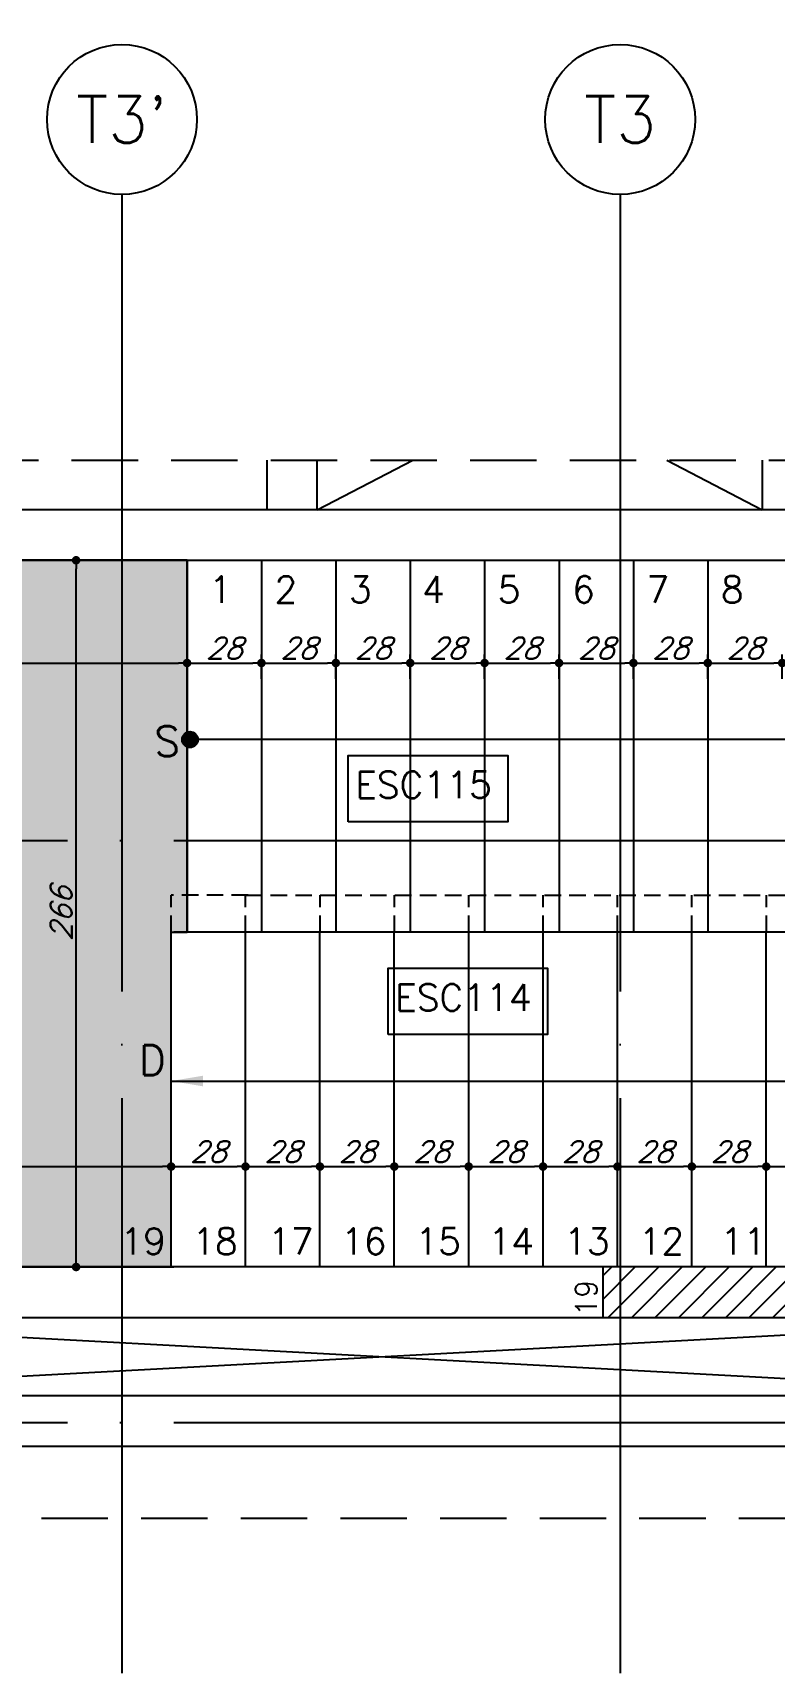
# Model space of a CAD drawing. Header units: millimetres. Extents: x -832 to 3668, y -1574 to 5296.
# Drawn here: x 1902 to 2181, y 862 to 1479 of the extents above; entities that cross this region are included whole.
import ezdxf
from ezdxf.enums import TextEntityAlignment as Align

# ---------------------------------------------------------------- set-up
doc = ezdxf.new("R2010")
doc.units = ezdxf.units.MM
doc.header["$LTSCALE"] = 50
doc.linetypes.add('DASHED', pattern=[0.75, 0.5, -0.25])
doc.linetypes.add('EIXO', pattern=[6.8, 6, -0.4, 0, -0.4])
for name, color, linetype in [('F-AUX', 2, 'Continuous'), ('F-AUX-RED', 1, 'Continuous'), ('F-COTAS', 106, 'Continuous'), ('F-EIXO', 12, 'EIXO'), ('F-ESC NUM', 2, 'Continuous'), ('F-ESC-PROJ', 1, 'Continuous'), ('F-ESCADAS', 2, 'Continuous'), ('F-LAJES', 3, 'Continuous'), ('F-PILARES-DIM', 172, 'Continuous'), ('F-PILARES-HACH', 174, 'Continuous'), ('F-PILARES-S', 170, 'Continuous'), ('F-TEXTO', 6, 'Continuous'), ('F-TEXTO ESCADA', 2, 'Continuous'), ('F-TEXTO-YELLOW', 2, 'Continuous'), ('F-VIGAS', 3, 'Continuous'), ('F-VÃO', 1, 'Continuous')]:
    doc.layers.add(name, color=color, linetype=linetype)
doc.layers.add('F-DESNIVEL-3', color=7, linetype='Continuous', true_color=0xd5c7ff)
doc.styles.add('5385-ARQ-PB-BAS-PLA-TER-TORRE-A-106-TXT$0$R60-75', font='romans.shx', dxfattribs={"height": 0.1125})
doc.styles.add('CP-TEXT-INCL', font='romans.shx', dxfattribs={"oblique": 20})
doc.styles.add('MCP', font='romans.shx')
doc.styles.add('ROMANS', font='romans.shx')
doc.dimstyles.new('CP-COTAS-50', dxfattribs={"dimscale": 0.64, "dimtxt": 12.5, "dimasz": 5, "dimexe": 5, "dimexo": 5, "dimgap": 2.5, "dimtad": 1, "dimdec": 1, "dimdsep": 46, "dimtxsty": 'CP-TEXT-INCL', "dimblk1": 'DOT', "dimblk2": 'DOT', "dimsah": 1, "dimcen": 9, "dimclrd": 256, "dimclre": 256, "dimclrt": 256, "dimadec": 0, "dimazin": 0, "dimtfac": 1, "dimtdec": 1, "dimtmove": 2, "dimatfit": 3, "dimldrblk": 'DOT', "dimfxl": 5, "dimtolj": 1, "dimarcsym": 0})
pattern_1 = [(0, (0, 0), (0, 6.985), [5.08, -1.905]), (90, (0, 0), (-6.985, 4e-16), [5.08, -1.905])]

# ---------------------------------------------------------------- blocks, each defined once
blk = doc.blocks.new('*U8')
at = {"layer": 'F-EIXO'}
blk.add_line((0, 0), (0, -556.59), dxfattribs=at)
at = {"layer": 'F-EIXO', "color": 2, "linetype": 'Continuous'}
blk.add_circle((0, 28.21), 28.21, dxfattribs=at)
at = {"layer": 'F-TEXTO', "style": 'ROMANS'}
blk.add_attdef('EIXO', text='', height=17.5, rotation=360, dxfattribs=at).set_placement((0, 28.21), align=Align.MIDDLE_CENTER)
blk = doc.blocks.new('*U7')
at = {"layer": 'F-EIXO'}
blk.add_line((0, 0), (909.22, 0), dxfattribs=at)
at = {"layer": 'F-TEXTO', "style": 'ROMANS'}
blk.add_attdef('EIXO', text='', height=17.5, dxfattribs=at).set_placement((-28.21, 0), align=Align.MIDDLE_CENTER)
blk = doc.blocks.new('_DOT')
at = {"color": 0, "linetype": 'ByBlock'}
blk.add_line((-0.5, 0), (-1, 0), dxfattribs=at)
at = {"color": 0, "linetype": 'ByBlock', "const_width": 0.5}
blk.add_lwpolyline([(-0.25, 0, 1), (0.25, 0, 1)], format="xyb", close=True, dxfattribs=at)
blk = doc.blocks.new('*D23')
at = {"layer": 'DEFPOINTS', "color": 0, "transparency": 16777216}
for p in [(1759.46, 1050.1), (1953.96, 1052.7), (1953.96, 1050.1)]:
    blk.add_point(p, dxfattribs=at)
at = {"layer": 'F-COTAS', "lineweight": -2, "transparency": 16777216}
for p, q in [((1759.46, 1053.3), (1759.46, 1055.9)), ((1953.96, 1053.3), (1953.96, 1055.9)), ((1762.66, 1052.7), (1950.76, 1052.7))]:
    blk.add_line(p, q, dxfattribs=at)
at = {"layer": 'F-COTAS', "lineweight": -2, "transparency": 16777216, "xscale": 3.2, "yscale": 3.2, "zscale": 3.2, "rotation": 180}
blk.add_blockref('_DOT', (1759.46, 1052.7), dxfattribs=at)
at = {"layer": 'F-COTAS', "lineweight": -2, "transparency": 16777216, "xscale": 3.2, "yscale": 3.2, "zscale": 3.2}
blk.add_blockref('_DOT', (1953.96, 1052.7), dxfattribs=at)
at = {"layer": 'F-COTAS', "transparency": 16777216, "insert": (1856.71, 1058.3), "char_height": 8, "attachment_point": 5, "style": 'CP-TEXT-INCL'}
blk.add_mtext('\\A1;194.5', dxfattribs=at)
blk = doc.blocks.new('*D24')
at = {"layer": 'DEFPOINTS', "color": 0, "transparency": 16777216}
for p in [(1981.96, 1052.7), (1953.96, 1044.15), (1981.96, 1044.15)]:
    blk.add_point(p, dxfattribs=at)
at = {"layer": 'F-COTAS', "lineweight": -2, "transparency": 16777216}
for p, q in [((1953.96, 1047.35), (1953.96, 1055.9)), ((1981.96, 1047.35), (1981.96, 1055.9)), ((1957.16, 1052.7), (1978.76, 1052.7))]:
    blk.add_line(p, q, dxfattribs=at)
at = {"layer": 'F-COTAS', "lineweight": -2, "transparency": 16777216, "xscale": 3.2, "yscale": 3.2, "zscale": 3.2, "rotation": 180}
blk.add_blockref('_DOT', (1953.96, 1052.7), dxfattribs=at)
at = {"layer": 'F-COTAS', "lineweight": -2, "transparency": 16777216, "xscale": 3.2, "yscale": 3.2, "zscale": 3.2}
blk.add_blockref('_DOT', (1981.96, 1052.7), dxfattribs=at)
at = {"layer": 'F-COTAS', "transparency": 16777216, "insert": (1967.96, 1058.3), "char_height": 8, "attachment_point": 5, "style": 'CP-TEXT-INCL'}
blk.add_mtext('\\A1;28', dxfattribs=at)
blk = doc.blocks.new('*D25')
at = {"layer": 'DEFPOINTS', "color": 0, "transparency": 16777216}
for p in [(2009.96, 1052.7), (1981.96, 1044.15), (2009.96, 1044.15)]:
    blk.add_point(p, dxfattribs=at)
at = {"layer": 'F-COTAS', "lineweight": -2, "transparency": 16777216}
for p, q in [((1981.96, 1047.35), (1981.96, 1055.9)), ((2009.96, 1047.35), (2009.96, 1055.9)), ((1985.16, 1052.7), (2006.76, 1052.7))]:
    blk.add_line(p, q, dxfattribs=at)
at = {"layer": 'F-COTAS', "lineweight": -2, "transparency": 16777216, "xscale": 3.2, "yscale": 3.2, "zscale": 3.2, "rotation": 180}
blk.add_blockref('_DOT', (1981.96, 1052.7), dxfattribs=at)
at = {"layer": 'F-COTAS', "lineweight": -2, "transparency": 16777216, "xscale": 3.2, "yscale": 3.2, "zscale": 3.2}
blk.add_blockref('_DOT', (2009.96, 1052.7), dxfattribs=at)
at = {"layer": 'F-COTAS', "transparency": 16777216, "insert": (1995.96, 1058.3), "char_height": 8, "attachment_point": 5, "style": 'CP-TEXT-INCL'}
blk.add_mtext('\\A1;28', dxfattribs=at)
blk = doc.blocks.new('*D26')
at = {"layer": 'DEFPOINTS', "color": 0, "transparency": 16777216}
for p in [(2037.96, 1052.7), (2009.96, 1044.15), (2037.96, 1044.15)]:
    blk.add_point(p, dxfattribs=at)
at = {"layer": 'F-COTAS', "lineweight": -2, "transparency": 16777216}
for p, q in [((2009.96, 1047.35), (2009.96, 1055.9)), ((2037.96, 1047.35), (2037.96, 1055.9)), ((2013.16, 1052.7), (2034.76, 1052.7))]:
    blk.add_line(p, q, dxfattribs=at)
at = {"layer": 'F-COTAS', "lineweight": -2, "transparency": 16777216, "xscale": 3.2, "yscale": 3.2, "zscale": 3.2, "rotation": 180}
blk.add_blockref('_DOT', (2009.96, 1052.7), dxfattribs=at)
at = {"layer": 'F-COTAS', "lineweight": -2, "transparency": 16777216, "xscale": 3.2, "yscale": 3.2, "zscale": 3.2}
blk.add_blockref('_DOT', (2037.96, 1052.7), dxfattribs=at)
at = {"layer": 'F-COTAS', "transparency": 16777216, "insert": (2023.96, 1058.3), "char_height": 8, "attachment_point": 5, "style": 'CP-TEXT-INCL'}
blk.add_mtext('\\A1;28', dxfattribs=at)
blk = doc.blocks.new('*D27')
at = {"layer": 'DEFPOINTS', "color": 0, "transparency": 16777216}
for p in [(2065.96, 1052.7), (2037.96, 1044.15), (2065.96, 1044.15)]:
    blk.add_point(p, dxfattribs=at)
at = {"layer": 'F-COTAS', "lineweight": -2, "transparency": 16777216}
for p, q in [((2037.96, 1047.35), (2037.96, 1055.9)), ((2065.96, 1047.35), (2065.96, 1055.9)), ((2041.16, 1052.7), (2062.76, 1052.7))]:
    blk.add_line(p, q, dxfattribs=at)
at = {"layer": 'F-COTAS', "lineweight": -2, "transparency": 16777216, "xscale": 3.2, "yscale": 3.2, "zscale": 3.2, "rotation": 180}
blk.add_blockref('_DOT', (2037.96, 1052.7), dxfattribs=at)
at = {"layer": 'F-COTAS', "lineweight": -2, "transparency": 16777216, "xscale": 3.2, "yscale": 3.2, "zscale": 3.2}
blk.add_blockref('_DOT', (2065.96, 1052.7), dxfattribs=at)
at = {"layer": 'F-COTAS', "transparency": 16777216, "insert": (2051.96, 1058.3), "char_height": 8, "attachment_point": 5, "style": 'CP-TEXT-INCL'}
blk.add_mtext('\\A1;28', dxfattribs=at)
blk = doc.blocks.new('*D28')
at = {"layer": 'DEFPOINTS', "color": 0, "transparency": 16777216}
for p in [(2093.96, 1052.7), (2065.96, 1044.15), (2093.96, 1044.15)]:
    blk.add_point(p, dxfattribs=at)
at = {"layer": 'F-COTAS', "lineweight": -2, "transparency": 16777216}
for p, q in [((2065.96, 1047.35), (2065.96, 1055.9)), ((2093.96, 1047.35), (2093.96, 1055.9)), ((2069.16, 1052.7), (2090.76, 1052.7))]:
    blk.add_line(p, q, dxfattribs=at)
at = {"layer": 'F-COTAS', "lineweight": -2, "transparency": 16777216, "xscale": 3.2, "yscale": 3.2, "zscale": 3.2, "rotation": 180}
blk.add_blockref('_DOT', (2065.96, 1052.7), dxfattribs=at)
at = {"layer": 'F-COTAS', "lineweight": -2, "transparency": 16777216, "xscale": 3.2, "yscale": 3.2, "zscale": 3.2}
blk.add_blockref('_DOT', (2093.96, 1052.7), dxfattribs=at)
at = {"layer": 'F-COTAS', "transparency": 16777216, "insert": (2079.96, 1058.3), "char_height": 8, "attachment_point": 5, "style": 'CP-TEXT-INCL'}
blk.add_mtext('\\A1;28', dxfattribs=at)
blk = doc.blocks.new('*D29')
at = {"layer": 'DEFPOINTS', "color": 0, "transparency": 16777216}
for p in [(2121.96, 1052.7), (2093.96, 1044.15), (2121.96, 1044.15)]:
    blk.add_point(p, dxfattribs=at)
at = {"layer": 'F-COTAS', "lineweight": -2, "transparency": 16777216}
for p, q in [((2093.96, 1047.35), (2093.96, 1055.9)), ((2121.96, 1047.35), (2121.96, 1055.9)), ((2097.16, 1052.7), (2118.76, 1052.7))]:
    blk.add_line(p, q, dxfattribs=at)
at = {"layer": 'F-COTAS', "lineweight": -2, "transparency": 16777216, "xscale": 3.2, "yscale": 3.2, "zscale": 3.2, "rotation": 180}
blk.add_blockref('_DOT', (2093.96, 1052.7), dxfattribs=at)
at = {"layer": 'F-COTAS', "lineweight": -2, "transparency": 16777216, "xscale": 3.2, "yscale": 3.2, "zscale": 3.2}
blk.add_blockref('_DOT', (2121.96, 1052.7), dxfattribs=at)
at = {"layer": 'F-COTAS', "transparency": 16777216, "insert": (2107.96, 1058.3), "char_height": 8, "attachment_point": 5, "style": 'CP-TEXT-INCL'}
blk.add_mtext('\\A1;28', dxfattribs=at)
blk = doc.blocks.new('*D30')
at = {"layer": 'DEFPOINTS', "color": 0, "transparency": 16777216}
for p in [(2149.96, 1052.7), (2121.96, 1044.15), (2149.96, 1044.15)]:
    blk.add_point(p, dxfattribs=at)
at = {"layer": 'F-COTAS', "lineweight": -2, "transparency": 16777216}
for p, q in [((2121.96, 1047.35), (2121.96, 1055.9)), ((2149.96, 1047.35), (2149.96, 1055.9)), ((2125.16, 1052.7), (2146.76, 1052.7))]:
    blk.add_line(p, q, dxfattribs=at)
at = {"layer": 'F-COTAS', "lineweight": -2, "transparency": 16777216, "xscale": 3.2, "yscale": 3.2, "zscale": 3.2, "rotation": 180}
blk.add_blockref('_DOT', (2121.96, 1052.7), dxfattribs=at)
at = {"layer": 'F-COTAS', "lineweight": -2, "transparency": 16777216, "xscale": 3.2, "yscale": 3.2, "zscale": 3.2}
blk.add_blockref('_DOT', (2149.96, 1052.7), dxfattribs=at)
at = {"layer": 'F-COTAS', "transparency": 16777216, "insert": (2135.96, 1058.3), "char_height": 8, "attachment_point": 5, "style": 'CP-TEXT-INCL'}
blk.add_mtext('\\A1;28', dxfattribs=at)
blk = doc.blocks.new('*D31')
at = {"layer": 'DEFPOINTS', "color": 0, "transparency": 16777216}
for p in [(2177.96, 1052.7), (2149.96, 1044.15), (2177.96, 1044.15)]:
    blk.add_point(p, dxfattribs=at)
at = {"layer": 'F-COTAS', "lineweight": -2, "transparency": 16777216}
for p, q in [((2149.96, 1047.35), (2149.96, 1055.9)), ((2177.96, 1047.35), (2177.96, 1055.9)), ((2153.16, 1052.7), (2174.76, 1052.7))]:
    blk.add_line(p, q, dxfattribs=at)
at = {"layer": 'F-COTAS', "lineweight": -2, "transparency": 16777216, "xscale": 3.2, "yscale": 3.2, "zscale": 3.2, "rotation": 180}
blk.add_blockref('_DOT', (2149.96, 1052.7), dxfattribs=at)
at = {"layer": 'F-COTAS', "lineweight": -2, "transparency": 16777216, "xscale": 3.2, "yscale": 3.2, "zscale": 3.2}
blk.add_blockref('_DOT', (2177.96, 1052.7), dxfattribs=at)
at = {"layer": 'F-COTAS', "transparency": 16777216, "insert": (2163.96, 1058.3), "char_height": 8, "attachment_point": 5, "style": 'CP-TEXT-INCL'}
blk.add_mtext('\\A1;28', dxfattribs=at)
blk = doc.blocks.new('*D32')
at = {"layer": 'DEFPOINTS', "color": 0, "transparency": 16777216}
for p in [(2205.96, 1052.7), (2177.96, 1044.15), (2205.96, 1044.15)]:
    blk.add_point(p, dxfattribs=at)
at = {"layer": 'F-COTAS', "lineweight": -2, "transparency": 16777216}
for p, q in [((2177.96, 1047.35), (2177.96, 1055.9)), ((2205.96, 1047.35), (2205.96, 1055.9)), ((2181.16, 1052.7), (2202.76, 1052.7))]:
    blk.add_line(p, q, dxfattribs=at)
at = {"layer": 'F-COTAS', "lineweight": -2, "transparency": 16777216, "xscale": 3.2, "yscale": 3.2, "zscale": 3.2, "rotation": 180}
blk.add_blockref('_DOT', (2177.96, 1052.7), dxfattribs=at)
at = {"layer": 'F-COTAS', "lineweight": -2, "transparency": 16777216, "xscale": 3.2, "yscale": 3.2, "zscale": 3.2}
blk.add_blockref('_DOT', (2205.96, 1052.7), dxfattribs=at)
at = {"layer": 'F-COTAS', "transparency": 16777216, "insert": (2191.96, 1058.3), "char_height": 8, "attachment_point": 5, "style": 'CP-TEXT-INCL'}
blk.add_mtext('\\A1;28', dxfattribs=at)
blk = doc.blocks.new('*D34')
at = {"layer": 'DEFPOINTS', "color": 0, "transparency": 16777216}
for p in [(1918.19, 1280.9), (1936.12, 1280.9), (1936.12, 1014.9)]:
    blk.add_point(p, dxfattribs=at)
at = {"layer": 'F-COTAS', "lineweight": -2, "transparency": 16777216}
for p, q in [((1932.92, 1280.9), (1914.99, 1280.9)), ((1918.19, 1018.1), (1918.19, 1277.7)), ((1932.92, 1014.9), (1914.99, 1014.9))]:
    blk.add_line(p, q, dxfattribs=at)
at = {"layer": 'F-COTAS', "lineweight": -2, "transparency": 16777216, "xscale": 3.2, "yscale": 3.2, "zscale": 3.2}
for p, rotation in [((1918.19, 1280.9), 90), ((1918.19, 1014.9), 270)]:
    blk.add_blockref('_DOT', p, dxfattribs=dict(at, rotation=rotation))
at = {"layer": 'F-COTAS', "transparency": 16777216, "insert": (1912.59, 1147.9), "char_height": 8, "attachment_point": 5, "rotation": 90, "style": 'CP-TEXT-INCL'}
blk.add_mtext('\\A1;266', dxfattribs=at)
blk = doc.blocks.new('*D35')
at = {"layer": 'DEFPOINTS', "color": 0, "transparency": 16777216}
for p in [(1959.96, 1242.23), (1759.46, 1240.18), (1959.96, 1240.18)]:
    blk.add_point(p, dxfattribs=at)
at = {"layer": 'F-COTAS', "lineweight": -2, "transparency": 16777216}
for p, q in [((1759.46, 1243.38), (1759.46, 1245.43)), ((1762.66, 1242.23), (1956.76, 1242.23)), ((1959.96, 1243.38), (1959.96, 1245.43))]:
    blk.add_line(p, q, dxfattribs=at)
at = {"layer": 'F-COTAS', "lineweight": -2, "transparency": 16777216, "xscale": 3.2, "yscale": 3.2, "zscale": 3.2, "rotation": 180}
blk.add_blockref('_DOT', (1759.46, 1242.23), dxfattribs=at)
at = {"layer": 'F-COTAS', "lineweight": -2, "transparency": 16777216, "xscale": 3.2, "yscale": 3.2, "zscale": 3.2}
blk.add_blockref('_DOT', (1959.96, 1242.23), dxfattribs=at)
at = {"layer": 'F-COTAS', "transparency": 16777216, "insert": (1859.71, 1247.83), "char_height": 8, "attachment_point": 5, "style": 'CP-TEXT-INCL'}
blk.add_mtext('\\A1;200.5', dxfattribs=at)
blk = doc.blocks.new('*D36')
at = {"layer": 'DEFPOINTS', "color": 0, "transparency": 16777216}
for p in [(2015.96, 1242.23), (1987.96, 1233.04), (2015.96, 1233.04)]:
    blk.add_point(p, dxfattribs=at)
at = {"layer": 'F-COTAS', "lineweight": -2, "transparency": 16777216}
for p, q in [((1987.96, 1236.24), (1987.96, 1245.43)), ((1991.16, 1242.23), (2012.76, 1242.23)), ((2015.96, 1236.24), (2015.96, 1245.43))]:
    blk.add_line(p, q, dxfattribs=at)
at = {"layer": 'F-COTAS', "lineweight": -2, "transparency": 16777216, "xscale": 3.2, "yscale": 3.2, "zscale": 3.2, "rotation": 180}
blk.add_blockref('_DOT', (1987.96, 1242.23), dxfattribs=at)
at = {"layer": 'F-COTAS', "lineweight": -2, "transparency": 16777216, "xscale": 3.2, "yscale": 3.2, "zscale": 3.2}
blk.add_blockref('_DOT', (2015.96, 1242.23), dxfattribs=at)
at = {"layer": 'F-COTAS', "transparency": 16777216, "insert": (2001.96, 1247.83), "char_height": 8, "attachment_point": 5, "style": 'CP-TEXT-INCL'}
blk.add_mtext('\\A1;28', dxfattribs=at)
blk = doc.blocks.new('*D37')
at = {"layer": 'DEFPOINTS', "color": 0, "transparency": 16777216}
for p in [(2043.96, 1242.23), (2015.96, 1233.04), (2043.96, 1233.04)]:
    blk.add_point(p, dxfattribs=at)
at = {"layer": 'F-COTAS', "lineweight": -2, "transparency": 16777216}
for p, q in [((2015.96, 1236.24), (2015.96, 1245.43)), ((2019.16, 1242.23), (2040.76, 1242.23)), ((2043.96, 1236.24), (2043.96, 1245.43))]:
    blk.add_line(p, q, dxfattribs=at)
at = {"layer": 'F-COTAS', "lineweight": -2, "transparency": 16777216, "xscale": 3.2, "yscale": 3.2, "zscale": 3.2, "rotation": 180}
blk.add_blockref('_DOT', (2015.96, 1242.23), dxfattribs=at)
at = {"layer": 'F-COTAS', "lineweight": -2, "transparency": 16777216, "xscale": 3.2, "yscale": 3.2, "zscale": 3.2}
blk.add_blockref('_DOT', (2043.96, 1242.23), dxfattribs=at)
at = {"layer": 'F-COTAS', "transparency": 16777216, "insert": (2029.96, 1247.83), "char_height": 8, "attachment_point": 5, "style": 'CP-TEXT-INCL'}
blk.add_mtext('\\A1;28', dxfattribs=at)
blk = doc.blocks.new('*D38')
at = {"layer": 'DEFPOINTS', "color": 0, "transparency": 16777216}
for p in [(2071.96, 1242.23), (2043.96, 1233.04), (2071.96, 1233.04)]:
    blk.add_point(p, dxfattribs=at)
at = {"layer": 'F-COTAS', "lineweight": -2, "transparency": 16777216}
for p, q in [((2043.96, 1236.24), (2043.96, 1245.43)), ((2047.16, 1242.23), (2068.76, 1242.23)), ((2071.96, 1236.24), (2071.96, 1245.43))]:
    blk.add_line(p, q, dxfattribs=at)
at = {"layer": 'F-COTAS', "lineweight": -2, "transparency": 16777216, "xscale": 3.2, "yscale": 3.2, "zscale": 3.2, "rotation": 180}
blk.add_blockref('_DOT', (2043.96, 1242.23), dxfattribs=at)
at = {"layer": 'F-COTAS', "lineweight": -2, "transparency": 16777216, "xscale": 3.2, "yscale": 3.2, "zscale": 3.2}
blk.add_blockref('_DOT', (2071.96, 1242.23), dxfattribs=at)
at = {"layer": 'F-COTAS', "transparency": 16777216, "insert": (2057.96, 1247.83), "char_height": 8, "attachment_point": 5, "style": 'CP-TEXT-INCL'}
blk.add_mtext('\\A1;28', dxfattribs=at)
blk = doc.blocks.new('*D39')
at = {"layer": 'DEFPOINTS', "color": 0, "transparency": 16777216}
for p in [(2099.96, 1242.23), (2071.96, 1233.04), (2099.96, 1233.04)]:
    blk.add_point(p, dxfattribs=at)
at = {"layer": 'F-COTAS', "lineweight": -2, "transparency": 16777216}
for p, q in [((2071.96, 1236.24), (2071.96, 1245.43)), ((2075.16, 1242.23), (2096.76, 1242.23)), ((2099.96, 1236.24), (2099.96, 1245.43))]:
    blk.add_line(p, q, dxfattribs=at)
at = {"layer": 'F-COTAS', "lineweight": -2, "transparency": 16777216, "xscale": 3.2, "yscale": 3.2, "zscale": 3.2, "rotation": 180}
blk.add_blockref('_DOT', (2071.96, 1242.23), dxfattribs=at)
at = {"layer": 'F-COTAS', "lineweight": -2, "transparency": 16777216, "xscale": 3.2, "yscale": 3.2, "zscale": 3.2}
blk.add_blockref('_DOT', (2099.96, 1242.23), dxfattribs=at)
at = {"layer": 'F-COTAS', "transparency": 16777216, "insert": (2085.96, 1247.83), "char_height": 8, "attachment_point": 5, "style": 'CP-TEXT-INCL'}
blk.add_mtext('\\A1;28', dxfattribs=at)
blk = doc.blocks.new('*D40')
at = {"layer": 'DEFPOINTS', "color": 0, "transparency": 16777216}
for p in [(2127.96, 1242.23), (2099.96, 1233.04), (2127.96, 1233.04)]:
    blk.add_point(p, dxfattribs=at)
at = {"layer": 'F-COTAS', "lineweight": -2, "transparency": 16777216}
for p, q in [((2099.96, 1236.24), (2099.96, 1245.43)), ((2103.16, 1242.23), (2124.76, 1242.23)), ((2127.96, 1236.24), (2127.96, 1245.43))]:
    blk.add_line(p, q, dxfattribs=at)
at = {"layer": 'F-COTAS', "lineweight": -2, "transparency": 16777216, "xscale": 3.2, "yscale": 3.2, "zscale": 3.2, "rotation": 180}
blk.add_blockref('_DOT', (2099.96, 1242.23), dxfattribs=at)
at = {"layer": 'F-COTAS', "lineweight": -2, "transparency": 16777216, "xscale": 3.2, "yscale": 3.2, "zscale": 3.2}
blk.add_blockref('_DOT', (2127.96, 1242.23), dxfattribs=at)
at = {"layer": 'F-COTAS', "transparency": 16777216, "insert": (2113.96, 1247.83), "char_height": 8, "attachment_point": 5, "style": 'CP-TEXT-INCL'}
blk.add_mtext('\\A1;28', dxfattribs=at)
blk = doc.blocks.new('*D41')
at = {"layer": 'DEFPOINTS', "color": 0, "transparency": 16777216}
for p in [(2155.96, 1242.23), (2127.96, 1233.04), (2155.96, 1233.04)]:
    blk.add_point(p, dxfattribs=at)
at = {"layer": 'F-COTAS', "lineweight": -2, "transparency": 16777216}
for p, q in [((2127.96, 1236.24), (2127.96, 1245.43)), ((2131.16, 1242.23), (2152.76, 1242.23)), ((2155.96, 1236.24), (2155.96, 1245.43))]:
    blk.add_line(p, q, dxfattribs=at)
at = {"layer": 'F-COTAS', "lineweight": -2, "transparency": 16777216, "xscale": 3.2, "yscale": 3.2, "zscale": 3.2, "rotation": 180}
blk.add_blockref('_DOT', (2127.96, 1242.23), dxfattribs=at)
at = {"layer": 'F-COTAS', "lineweight": -2, "transparency": 16777216, "xscale": 3.2, "yscale": 3.2, "zscale": 3.2}
blk.add_blockref('_DOT', (2155.96, 1242.23), dxfattribs=at)
at = {"layer": 'F-COTAS', "transparency": 16777216, "insert": (2141.96, 1247.83), "char_height": 8, "attachment_point": 5, "style": 'CP-TEXT-INCL'}
blk.add_mtext('\\A1;28', dxfattribs=at)
blk = doc.blocks.new('*D42')
at = {"layer": 'DEFPOINTS', "color": 0, "transparency": 16777216}
for p in [(2183.96, 1242.23), (2155.96, 1233.04), (2183.96, 1233.04)]:
    blk.add_point(p, dxfattribs=at)
at = {"layer": 'F-COTAS', "lineweight": -2, "transparency": 16777216}
for p, q in [((2155.96, 1236.24), (2155.96, 1245.43)), ((2159.16, 1242.23), (2180.76, 1242.23)), ((2183.96, 1236.24), (2183.96, 1245.43))]:
    blk.add_line(p, q, dxfattribs=at)
at = {"layer": 'F-COTAS', "lineweight": -2, "transparency": 16777216, "xscale": 3.2, "yscale": 3.2, "zscale": 3.2, "rotation": 180}
blk.add_blockref('_DOT', (2155.96, 1242.23), dxfattribs=at)
at = {"layer": 'F-COTAS', "lineweight": -2, "transparency": 16777216, "xscale": 3.2, "yscale": 3.2, "zscale": 3.2}
blk.add_blockref('_DOT', (2183.96, 1242.23), dxfattribs=at)
at = {"layer": 'F-COTAS', "transparency": 16777216, "insert": (2169.96, 1247.83), "char_height": 8, "attachment_point": 5, "style": 'CP-TEXT-INCL'}
blk.add_mtext('\\A1;28', dxfattribs=at)
blk = doc.blocks.new('*D215')
at = {"layer": 'DEFPOINTS', "color": 0, "transparency": 16777216}
for p in [(1987.96, 1242.23), (1959.96, 1233.04), (1987.96, 1233.04)]:
    blk.add_point(p, dxfattribs=at)
at = {"layer": 'F-COTAS', "lineweight": -2, "transparency": 16777216}
for p, q in [((1959.96, 1236.24), (1959.96, 1245.43)), ((1963.16, 1242.23), (1984.76, 1242.23)), ((1987.96, 1236.24), (1987.96, 1245.43))]:
    blk.add_line(p, q, dxfattribs=at)
at = {"layer": 'F-COTAS', "lineweight": -2, "transparency": 16777216, "xscale": 3.2, "yscale": 3.2, "zscale": 3.2, "rotation": 180}
blk.add_blockref('_DOT', (1959.96, 1242.23), dxfattribs=at)
at = {"layer": 'F-COTAS', "lineweight": -2, "transparency": 16777216, "xscale": 3.2, "yscale": 3.2, "zscale": 3.2}
blk.add_blockref('_DOT', (1987.96, 1242.23), dxfattribs=at)
at = {"layer": 'F-COTAS', "transparency": 16777216, "insert": (1973.96, 1247.83), "char_height": 8, "attachment_point": 5, "style": 'CP-TEXT-INCL'}
blk.add_mtext('\\A1;28', dxfattribs=at)

msp = doc.modelspace()

# ---------------------------------------------------------------- hatches: boundary and pattern name
h = msp.add_hatch()
h.set_pattern_fill('ANGLE', color=256)
h.set_pattern_definition(pattern_1)
h.paths.add_polyline_path([(1992.17, 1262.41), (2010.5, 1262.41), (2010.5, 1277.41), (1992.17, 1277.41)], flags=9)
h = msp.add_hatch()
h.set_pattern_fill('ANGLE', color=256)
h.set_pattern_definition(pattern_1)
h.paths.add_polyline_path([(2016.81, 1262.41), (2038, 1262.41), (2038, 1277.41), (2016.81, 1277.41)], flags=9)
h = msp.add_hatch()
h.set_pattern_fill('ANGLE', color=256)
h.set_pattern_definition(pattern_1)
h.paths.add_polyline_path([(2044.81, 1262.41), (2066, 1262.41), (2066, 1277.41), (2044.81, 1277.41)], flags=9)
h = msp.add_hatch()
h.set_pattern_fill('ANGLE', color=256)
h.set_pattern_definition(pattern_1)
h.paths.add_polyline_path([(2072.33, 1262.41), (2094, 1262.41), (2094, 1277.41), (2072.33, 1277.41)], flags=9)
h = msp.add_hatch()
h.set_pattern_fill('ANGLE', color=256)
h.set_pattern_definition(pattern_1)
h.paths.add_polyline_path([(2100.81, 1262.41), (2122, 1262.41), (2122, 1277.41), (2100.81, 1277.41)], flags=9)
h = msp.add_hatch()
h.set_pattern_fill('ANGLE', color=256)
h.set_pattern_definition(pattern_1)
h.paths.add_polyline_path([(2128.81, 1262.41), (2150, 1262.41), (2150, 1277.41), (2128.81, 1277.41)], flags=9)
h = msp.add_hatch()
h.set_pattern_fill('ANGLE', color=256)
h.set_pattern_definition(pattern_1)
h.paths.add_polyline_path([(2156.81, 1262.41), (2178, 1262.41), (2178, 1277.41), (2156.81, 1277.41)], flags=9)
h = msp.add_hatch()
h.set_pattern_fill('ANGLE', color=256)
h.set_pattern_definition(pattern_1)
h.paths.add_polyline_path([(2076.63, 1219.06), (2121.16, 1219.06), (2121.16, 1234.06), (2076.63, 1234.06)], flags=9)
h = msp.add_hatch()
h.set_pattern_fill('ANGLE', color=256)
h.set_pattern_definition(pattern_1)
h.paths.add_polyline_path([(1959.92, 1204.36), (1973.04, 1204.36), (1973.04, 1221.24), (1959.92, 1221.24)], flags=9)
h = msp.add_hatch()
h.set_pattern_fill('ANGLE', color=256)
h.set_pattern_definition(pattern_1)
h.paths.add_polyline_path([(2076.63, 1090.56), (2130.68, 1090.56), (2130.68, 1105.56), (2076.63, 1105.56)], flags=9)
h = msp.add_hatch()
h.set_pattern_fill('ANGLE', color=256)
h.set_pattern_definition(pattern_1)
h.paths.add_polyline_path([(1944.75, 1084.28), (1957.87, 1084.28), (1957.87, 1101.16), (1944.75, 1101.16)], flags=9)
h = msp.add_hatch()
h.set_pattern_fill('ANGLE', color=256)
h.set_pattern_definition(pattern_1)
h.paths.add_polyline_path([(1935.21, 1017.07), (1954.5, 1017.07), (1954.5, 1032.07), (1935.21, 1032.07)], flags=9)
h = msp.add_hatch()
h.set_pattern_fill('ANGLE', color=256)
h.set_pattern_definition(pattern_1)
h.paths.add_polyline_path([(1962.24, 1017.07), (1982, 1017.07), (1982, 1032.07), (1962.24, 1032.07)], flags=9)
h = msp.add_hatch()
h.set_pattern_fill('ANGLE', color=256)
h.set_pattern_definition(pattern_1)
h.paths.add_polyline_path([(1990.74, 1017.07), (2010.5, 1017.07), (2010.5, 1032.07), (1990.74, 1032.07)], flags=9)
h = msp.add_hatch()
h.set_pattern_fill('ANGLE', color=256)
h.set_pattern_definition(pattern_1)
h.paths.add_polyline_path([(2018.24, 1017.07), (2038, 1017.07), (2038, 1032.07), (2018.24, 1032.07)], flags=9)
h = msp.add_hatch()
h.set_pattern_fill('ANGLE', color=256)
h.set_pattern_definition(pattern_1)
h.paths.add_polyline_path([(2046.24, 1017.07), (2066, 1017.07), (2066, 1032.07), (2046.24, 1032.07)], flags=9)
h = msp.add_hatch()
h.set_pattern_fill('ANGLE', color=256)
h.set_pattern_definition(pattern_1)
h.paths.add_polyline_path([(2073.76, 1017.07), (2094, 1017.07), (2094, 1032.07), (2073.76, 1032.07)], flags=9)
h = msp.add_hatch()
h.set_pattern_fill('ANGLE', color=256)
h.set_pattern_definition(pattern_1)
h.paths.add_polyline_path([(2102.24, 1017.07), (2122, 1017.07), (2122, 1032.07), (2102.24, 1032.07)], flags=9)
h = msp.add_hatch()
h.set_pattern_fill('ANGLE', color=256)
h.set_pattern_definition(pattern_1)
h.paths.add_polyline_path([(2130.24, 1017.07), (2150, 1017.07), (2150, 1032.07), (2130.24, 1032.07)], flags=9)
h = msp.add_hatch()
h.set_pattern_fill('ANGLE', color=256)
h.set_pattern_definition(pattern_1)
h.paths.add_polyline_path([(2161.09, 1017.07), (2178, 1017.07), (2178, 1032.07), (2161.09, 1032.07)], flags=9)
h = msp.add_hatch()
h.set_pattern_fill('ANGLE', color=256)
h.set_pattern_definition(pattern_1)
h.paths.add_polyline_path([(2116.21, 996.68), (2116.21, 1012.11), (2104.21, 1012.11), (2104.21, 996.68)], flags=9)
at = {"layer": 'F-AUX'}
h = msp.add_hatch(color=1, dxfattribs=at)
edge = h.paths.add_edge_path()
edge.add_arc((1961.06, 1213.4), 3, 0, 360)
at = {"layer": 'F-DESNIVEL-3'}
h = msp.add_hatch(color=256, dxfattribs=at)
h.dxf.hatch_style = 1
h.paths.add_polyline_path([(1959.96, 1280.9), (1759.46, 1280.9), (1759.46, 1014.9), (1953.96, 1014.9), (1953.96, 1140.9), (1959.96, 1140.9)])
h.paths.add_polyline_path([(1959.96, 2230.9), (1759.46, 2230.9), (1759.46, 1964.9), (1953.96, 1964.9), (1953.96, 2090.9), (1959.96, 2090.9)])
h.paths.add_polyline_path([(1953.96, 3040.9), (1959.96, 3040.9), (1959.96, 3180.9), (1759.46, 3180.9), (1759.46, 2914.9), (1953.96, 2914.9)])
h.paths.add_polyline_path([(1953.96, 3990.9), (1909.96, 3990.9), (1909.96, 4130.9), (1759.46, 4130.9), (1759.46, 3864.9), (1953.96, 3864.9)])
at = {"layer": 'F-PILARES-HACH', "linetype": 'Continuous'}
h = msp.add_hatch(dxfattribs=at)
h.set_pattern_fill('ANSI31', color=256, scale=50, style=0)
h.set_pattern_definition([(45, (1740.456, 971.398), (-4.41942, 4.41942), [])])
h.paths.add_polyline_path([(2355.46, 1318.57), (2336.46, 1318.57), (2336.46, 1014.9), (2116.46, 1014.9), (2116.46, 995.9), (2355.46, 995.9)])

# ---------------------------------------------------------------- linework, layer by layer
at = {"layer": 'F-AUX', "color": 1}
msp.add_lwpolyline([(1953.96, 1084.9), (2269.06, 1084.9), (2269.06, 1213.4), (1961.06, 1213.4)], dxfattribs=at)
msp.add_circle((1961.06, 1213.4), 3, dxfattribs=at)
msp.add_solid([(1965.96, 1082.9), (1953.96, 1084.9), (1965.96, 1086.9)], dxfattribs=at)
at = {"layer": 'F-AUX-RED', "color": 1, "linetype": 'DASHED'}
msp.add_lwpolyline([(1691.49, 1318.57), (2417.68, 1318.57), (2417.68, 920.29), (1691.49, 920.29)], close=True, dxfattribs=at)
at = {"layer": 'F-ESC-PROJ', "linetype": 'DASHED', "ltscale": 0.25}
for points in [[(1982.96, 1154.9), (1953.96, 1154.9)], [(1953.96, 1140.9), (1953.96, 1154.9)], [(1981.96, 1140.9), (1981.96, 1154.9), (2206.01, 1154.9)], [(2010.01, 1140.9), (2010.01, 1154.9)], [(2038.01, 1140.9), (2038.01, 1154.9)], [(2066.01, 1140.9), (2066.01, 1154.9)], [(2094.01, 1140.9), (2094.01, 1154.9)], [(2122.01, 1140.9), (2122.01, 1154.9)], [(2150.01, 1140.9), (2150.01, 1154.9)], [(2178.01, 1140.9), (2178.01, 1154.9)]]:
    msp.add_lwpolyline(points, dxfattribs=at)
at = {"layer": 'F-ESCADAS', "linetype": 'Continuous'}
for points in [[(1959.96, 1280.9), (1959.96, 1140.9)], [(1987.96, 1280.9), (1987.96, 1140.9)], [(2015.96, 1280.9), (2015.96, 1140.9)], [(2043.96, 1280.9), (2043.96, 1140.9)], [(2071.96, 1280.9), (2071.96, 1140.9)], [(2099.96, 1280.9), (2099.96, 1140.9)], [(2127.96, 1280.9), (2127.96, 1140.9)], [(2155.96, 1280.9), (2155.96, 1140.9)], [(1953.96, 1014.9), (1953.96, 1140.9)], [(2207.01, 1140.9), (1954.96, 1140.9)], [(1981.96, 1014.9), (1981.96, 1140.9)], [(2009.96, 1014.9), (2009.96, 1140.9)], [(2037.96, 1014.9), (2037.96, 1140.9)], [(2065.96, 1014.9), (2065.96, 1140.9)], [(2093.96, 1014.9), (2093.96, 1140.9)], [(2121.96, 1014.9), (2121.96, 1140.9)], [(2149.96, 1014.9), (2149.96, 1140.9)], [(2177.96, 1014.9), (2177.96, 1140.9)]]:
    msp.add_lwpolyline(points, dxfattribs=at)
at = {"layer": 'F-LAJES'}
msp.add_lwpolyline([(1953.96, 1014.9), (1953.96, 1140.9), (1959.96, 1140.9), (1959.96, 1280.9), (1759.46, 1280.9), (1759.46, 1014.9), (1954.96, 1014.9)], dxfattribs=at)
at = {"layer": 'F-PILARES-S', "linetype": 'Continuous'}
msp.add_lwpolyline([(2336.46, 1318.57), (2336.46, 1014.9), (2116.46, 1014.9), (2116.46, 995.9), (2355.46, 995.9)], dxfattribs=at)
at = {"layer": 'F-TEXTO ESCADA', "color": 1}
for points in [[(2020.65, 1182.4), (2020.65, 1207.4), (2080.65, 1207.4), (2080.65, 1182.4), (2020.65, 1182.4)], [(2035.65, 1102.4), (2035.65, 1127.4), (2095.65, 1127.4), (2095.65, 1102.4), (2035.65, 1102.4)]]:
    msp.add_lwpolyline(points, dxfattribs=at)
at = {"layer": 'F-VIGAS'}
for points in [[(1989.96, 1318.57), (1989.96, 1299.9)], [(2008.96, 1299.9), (2008.96, 1318.57)], [(2176.46, 1318.57), (2176.46, 1299.9)], [(1989.96, 1299.9), (1759.46, 1299.9)], [(2008.96, 1299.9), (1989.96, 1299.9)], [(2176.46, 1299.9), (2008.96, 1299.9)], [(2195.46, 1299.9), (2176.46, 1299.9)], [(1759.46, 1280.9), (1999.46, 1280.9)], [(1999.46, 1280.9), (2185.96, 1280.9)], [(2116.46, 1014.9), (1759.46, 1014.9)], [(1759.46, 995.9), (2116.46, 995.9)], [(2305.96, 966.4), (1759.46, 966.4)], [(1759.46, 947.4), (2305.96, 947.4)]]:
    msp.add_lwpolyline(points, dxfattribs=at)
at = {"layer": 'F-VÃO'}
for p, q in [((2008.96, 1299.9), (2044.91, 1318.57)), ((2140.5, 1318.57), (2176.46, 1299.9)), ((1759.46, 966.4), (2305.96, 995.9)), ((1759.46, 995.9), (2305.96, 966.4))]:
    msp.add_line(p, q, dxfattribs=at)

# ---------------------------------------------------------------- block references
at = {"layer": 'F-EIXO', "linetype": 'Continuous'}
for p, values in [((1935.46, 1418.6), {'EIXO': "T3'"}), ((2122.96, 1418.6), {'EIXO': 'T3'})]:
    msp.add_blockref('*U8', p, dxfattribs=at).add_auto_attribs(values)
for p in [(1614.89, 1175.4), (1614.89, 956.4)]:
    msp.add_blockref('*U7', p, dxfattribs=at)

# ---------------------------------------------------------------- texts
at = {"layer": 'F-ESC NUM', "style": '5385-ARQ-PB-BAS-PLA-TER-TORRE-A-106-TXT$0$R60-75'}
for s, p in [('1', (1968.24, 1264.91)), ('2', (1992.88, 1264.91)), ('3', (2020.88, 1264.91)), ('4', (2048.4, 1264.91)), ('5', (2076.88, 1264.91)), ('6', (2104.88, 1264.91)), ('7', (2132.88, 1264.91)), ('8', (2160.88, 1264.91)), ('19', (1934.86, 1019.57)), ('18', (1961.88, 1019.57)), ('17', (1990.38, 1019.57)), ('16', (2017.88, 1019.57)), ('15', (2045.88, 1019.57)), ('14', (2073.4, 1019.57)), ('13', (2101.88, 1019.57)), ('12', (2129.88, 1019.57)), ('11', (2160.74, 1019.57))]:
    msp.add_text(s, height=10, dxfattribs=at).set_placement(p)
at = {"layer": 'F-PILARES-DIM', "linetype": 'Continuous', "style": 'MCP'}
msp.add_text('19', height=8, rotation=90, dxfattribs=at).set_placement((2114.21, 996.4))
at = {"layer": 'F-TEXTO ESCADA', "style": 'ROMANS'}
for s, p in [('ESC115', (2023.23, 1191.36)), ('ESC114', (2038.23, 1111.36))]:
    msp.add_text(s, height=10, dxfattribs=at).set_placement(p)
at = {"layer": 'F-TEXTO-YELLOW', "char_height": 11.25, "width": 61.3796, "style": '5385-ARQ-PB-BAS-PLA-TER-TORRE-A-106-TXT$0$R60-75'}
for s, insert, attachment_point in [('S', (1947.62, 1218.43), 1), ('D', (1951.96, 1098.35), 3)]:
    msp.add_mtext(s, dxfattribs=dict(at, insert=insert, attachment_point=attachment_point))

# ---------------------------------------------------------------- dimensions: what is measured, and where the dimension line sits
at = {"layer": 'F-COTAS'}
dim = msp.add_linear_dim(base=(1918.19, 1280.9), p1=(1936.12, 1014.9), p2=(1936.12, 1280.9), angle=90, dimstyle='CP-COTAS-50', override={"dimfxl": 2.5}, dxfattribs=at)
dim.commit()
dim.dimension.update_dxf_attribs({"geometry": '*D34', "text_midpoint": (1912.59, 1147.9)})
for base, p1, p2, picture, middle in [((1959.96, 1242.23), (1759.46, 1240.18), (1959.96, 1240.18), '*D35', (1859.71, 1247.83)), ((1987.96, 1242.23), (1959.96, 1233.04), (1987.96, 1233.04), '*D215', (1973.96, 1247.83)), ((2015.96, 1242.23), (1987.96, 1233.04), (2015.96, 1233.04), '*D36', (2001.96, 1247.83)), ((2043.96, 1242.23), (2015.96, 1233.04), (2043.96, 1233.04), '*D37', (2029.96, 1247.83)), ((2071.96, 1242.23), (2043.96, 1233.04), (2071.96, 1233.04), '*D38', (2057.96, 1247.83)), ((2099.96, 1242.23), (2071.96, 1233.04), (2099.96, 1233.04), '*D39', (2085.96, 1247.83)), ((2127.96, 1242.23), (2099.96, 1233.04), (2127.96, 1233.04), '*D40', (2113.96, 1247.83)), ((2155.96, 1242.23), (2127.96, 1233.04), (2155.96, 1233.04), '*D41', (2141.96, 1247.83)), ((2183.96, 1242.23), (2155.96, 1233.04), (2183.96, 1233.04), '*D42', (2169.96, 1247.83)), ((1953.96, 1052.7), (1759.46, 1050.1), (1953.96, 1050.1), '*D23', (1856.71, 1058.3)), ((1981.96, 1052.7), (1953.96, 1044.15), (1981.96, 1044.15), '*D24', (1967.96, 1058.3)), ((2009.96, 1052.7), (1981.96, 1044.15), (2009.96, 1044.15), '*D25', (1995.96, 1058.3)), ((2037.96, 1052.7), (2009.96, 1044.15), (2037.96, 1044.15), '*D26', (2023.96, 1058.3)), ((2065.96, 1052.7), (2037.96, 1044.15), (2065.96, 1044.15), '*D27', (2051.96, 1058.3)), ((2093.96, 1052.7), (2065.96, 1044.15), (2093.96, 1044.15), '*D28', (2079.96, 1058.3)), ((2121.96, 1052.7), (2093.96, 1044.15), (2121.96, 1044.15), '*D29', (2107.96, 1058.3)), ((2149.96, 1052.7), (2121.96, 1044.15), (2149.96, 1044.15), '*D30', (2135.96, 1058.3)), ((2177.96, 1052.7), (2149.96, 1044.15), (2177.96, 1044.15), '*D31', (2163.96, 1058.3)), ((2205.96, 1052.7), (2177.96, 1044.15), (2205.96, 1044.15), '*D32', (2191.96, 1058.3))]:
    dim = msp.add_linear_dim(base=base, p1=p1, p2=p2, dimstyle='CP-COTAS-50', override={"dimfxl": 2.5}, dxfattribs=at)
    dim.commit()
    dim.dimension.update_dxf_attribs({"geometry": picture, "text_midpoint": middle})

doc.saveas('drawing.dxf')
